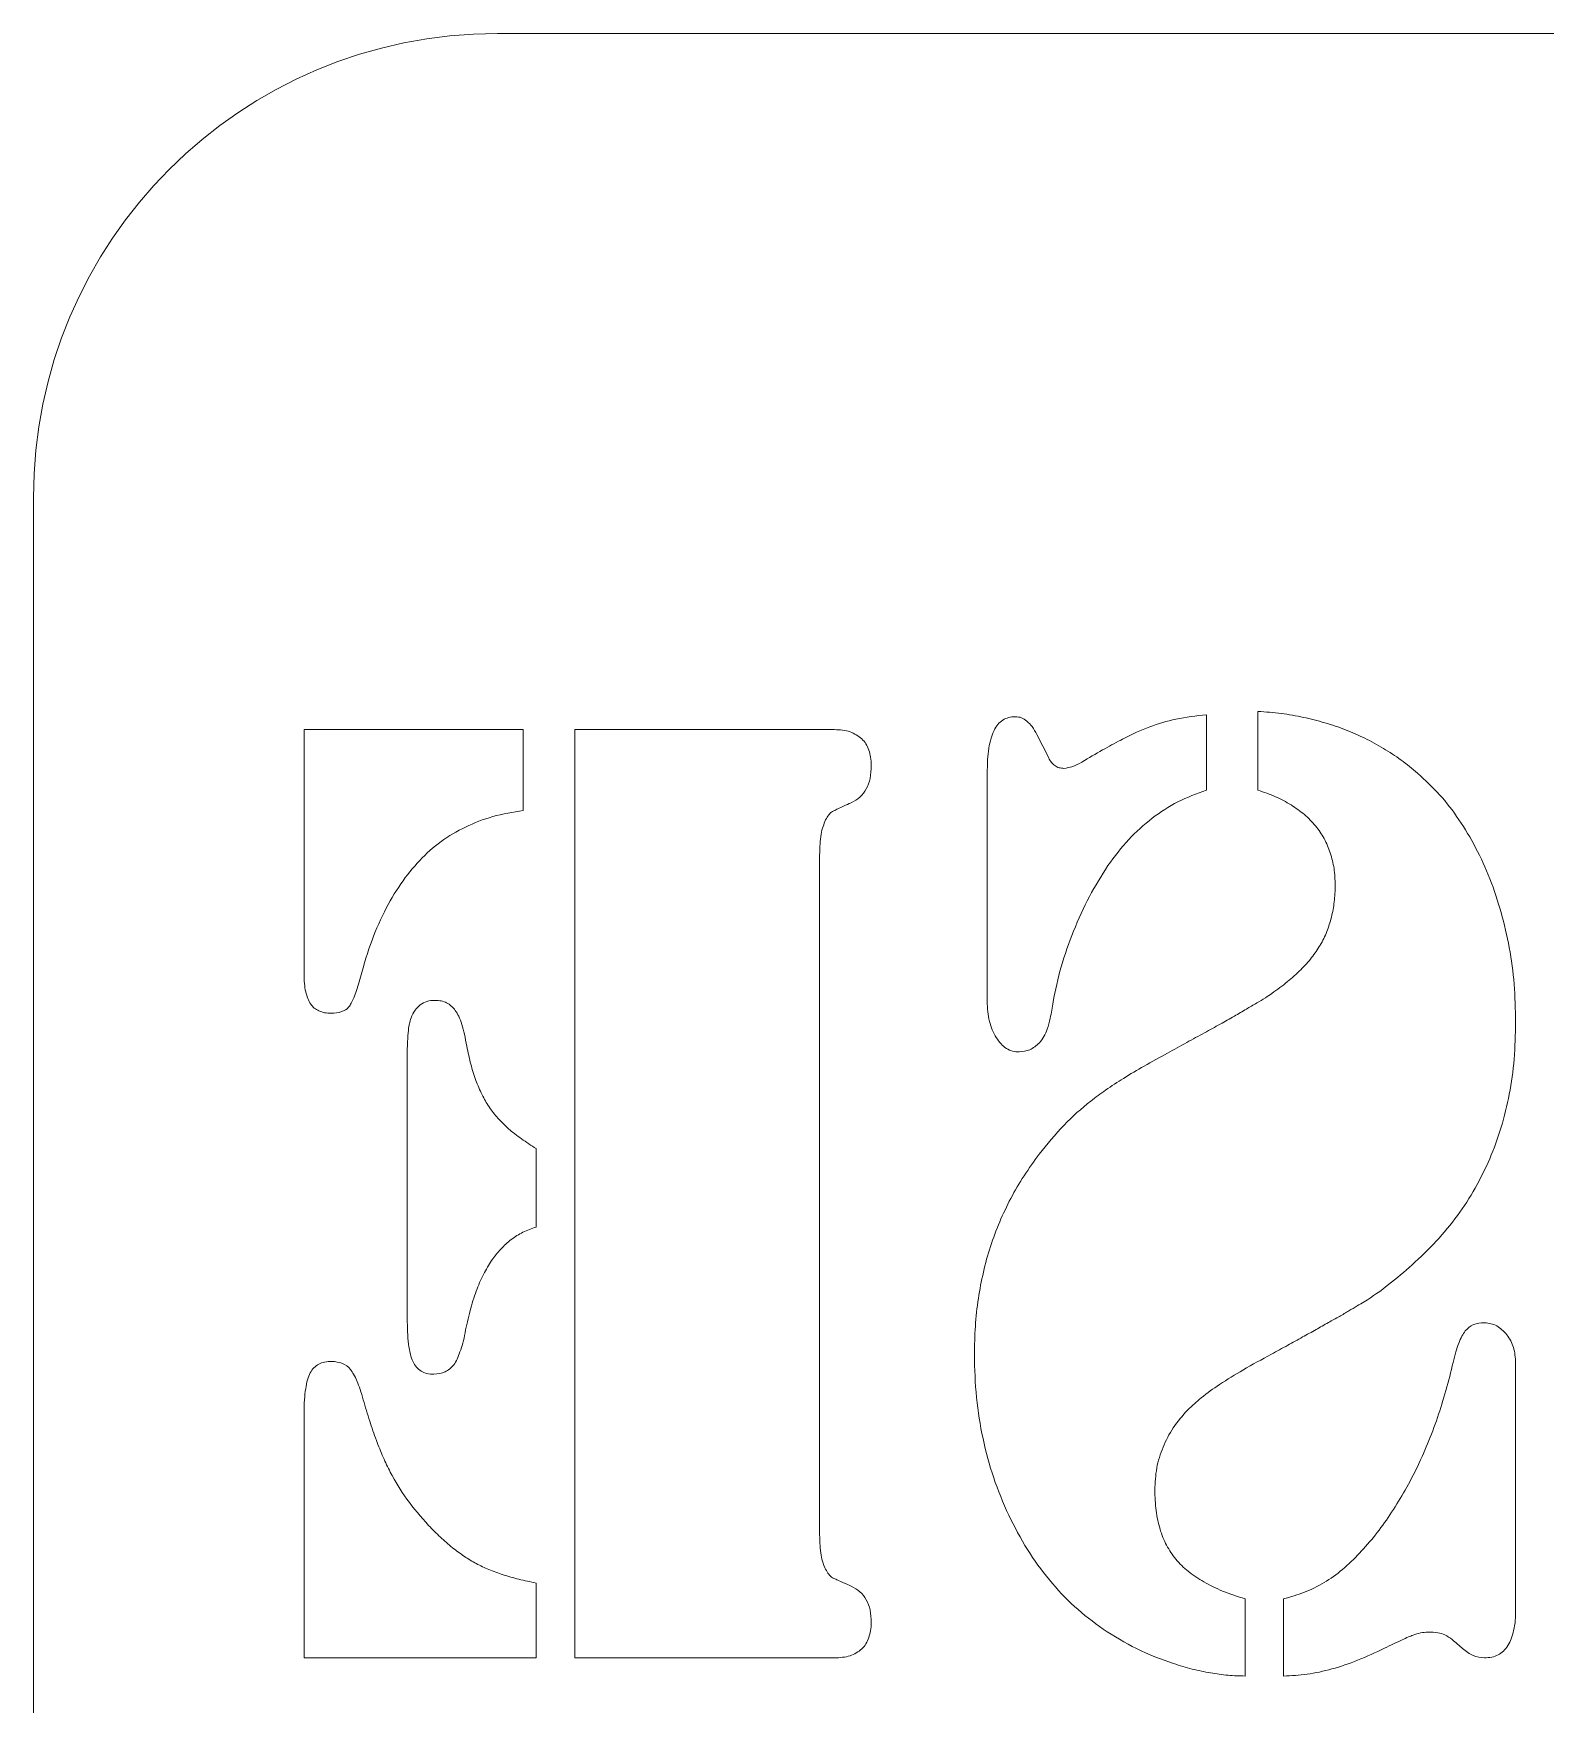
# Model space of a CAD drawing. Header units: inches. Extents: x -4 to 0, y -0.57 to 2.5.
# Drawn here: x -4 to -2.371, y 0.7 to 2.5 of the extents above; entities that cross this region are included whole.
import ezdxf

# ---------------------------------------------------------------- set-up
doc = ezdxf.new("R2010")
doc.units = ezdxf.units.IN
doc.header["$MEASUREMENT"] = 0

msp = doc.modelspace()

# ---------------------------------------------------------------- linework, layer by layer
at = {"color": 1, "linetype": 'Continuous', "lineweight": 5}
for p, q in [((-0.5, 2.5), (-3.5, 2.5)), ((-4, 2), (-4, 0.5)), ((-2.7361, 1.6847), (-2.7361, 1.7661)), ((-2.6806, 1.7697), (-2.6806, 1.6847)), ((-3.4722, 1.75), (-3.7083, 1.75)), ((-3.7083, 1.75), (-3.7083, 1.4868)), ((-3.4722, 1.663), (-3.4722, 1.75)), ((-3.4167, 1.75), (-3.4167, 0.75)), ((-3.1369, 1.75), (-3.4167, 1.75)), ((-2.906, 1.7196), (-2.9188, 1.7448)), ((-2.9722, 1.7025), (-2.9722, 1.4577)), ((-3.1528, 0.8826), (-3.1528, 1.6148)), ((-3.5972, 1.395), (-3.5972, 1.1174)), ((-3.4583, 1.2142), (-3.4583, 1.2986)), ((-2.4028, 0.8025), (-2.4028, 1.0679)), ((-3.7083, 1.0141), (-3.7083, 0.75)), ((-3.4583, 0.75), (-3.4583, 0.8307)), ((-2.6944, 0.7305), (-2.6944, 0.8136)), ((-2.6528, 0.8136), (-2.6528, 0.7305)), ((-3.7083, 0.75), (-3.4583, 0.75)), ((-3.4167, 0.75), (-3.1369, 0.75))]:
    msp.add_line(p, q, dxfattribs=at)
msp.add_arc((-3.5, 2), 0.5, 90, 180, dxfattribs=at)
for points, knots in [([(-2.7361, 1.7661), (-2.7471, 1.7648), (-2.7678, 1.7625), (-2.7929, 1.7549), (-2.8126, 1.7469), (-2.8294, 1.7383), (-2.849, 1.7276), (-2.8628, 1.7195), (-2.8702, 1.7151)], [0, 0, 0, 0, 0.228357, 0.431043, 0.537757, 0.668262, 0.821615, 1, 1, 1, 1]), ([(-2.5085, 1.7031), (-2.5143, 1.7079), (-2.526, 1.7176), (-2.5452, 1.73), (-2.5652, 1.741), (-2.5862, 1.7502), (-2.6083, 1.7577), (-2.6315, 1.7636), (-2.6556, 1.7678), (-2.6721, 1.7691), (-2.6806, 1.7697)], [0, 0, 0, 0, 0.120845, 0.242564, 0.363491, 0.484507, 0.609048, 0.735375, 0.865432, 1, 1, 1, 1]), ([(-3.0972, 1.7114), (-3.0973, 1.7144), (-3.0975, 1.72), (-3.0996, 1.7278), (-3.1025, 1.7347), (-3.1073, 1.7403), (-3.1132, 1.7445), (-3.1201, 1.748), (-3.1283, 1.7496), (-3.134, 1.7499), (-3.1369, 1.75)], [0, 0, 0, 0, 0.141311, 0.265534, 0.382457, 0.494688, 0.610187, 0.728566, 0.858689, 1, 1, 1, 1]), ([(-2.9418, 1.7639), (-2.9443, 1.7638), (-2.9491, 1.7635), (-2.9557, 1.7605), (-2.9612, 1.7557), (-2.9653, 1.7488), (-2.9685, 1.7402), (-2.9708, 1.7295), (-2.972, 1.7167), (-2.9721, 1.7075), (-2.9722, 1.7025)], [0, 0, 0, 0, 0.097048, 0.187139, 0.277542, 0.378207, 0.496659, 0.639021, 0.804317, 1, 1, 1, 1]), ([(-2.9188, 1.7448), (-2.9204, 1.7477), (-2.9231, 1.7531), (-2.929, 1.759), (-2.935, 1.7634), (-2.9396, 1.7637), (-2.9418, 1.7639)], [0, 0, 0, 0, 0.312082, 0.570445, 0.790365, 1, 1, 1, 1]), ([(-3.1189, 1.6712), (-3.1155, 1.673), (-3.1088, 1.6766), (-3.102, 1.6862), (-3.0977, 1.698), (-3.0974, 1.7067), (-3.0972, 1.7114)], [0, 0, 0, 0, 0.2336662, 0.4639577, 0.7120006, 1, 1, 1, 1]), ([(-2.8895, 1.7083), (-2.8913, 1.7084), (-2.8948, 1.7086), (-2.8995, 1.711), (-2.9034, 1.7147), (-2.9051, 1.7179), (-2.906, 1.7196)], [0, 0, 0, 0, 0.247518, 0.4855456, 0.7244516, 1, 1, 1, 1]), ([(-2.8702, 1.7151), (-2.8737, 1.7131), (-2.8798, 1.7098), (-2.8866, 1.7088), (-2.8895, 1.7083)], [0, 0, 0, 0, 0.570254, 1, 1, 1, 1]), ([(-2.4028, 1.4349), (-2.4031, 1.4486), (-2.4037, 1.4755), (-2.4091, 1.515), (-2.4178, 1.5529), (-2.4298, 1.5891), (-2.4451, 1.6226), (-2.4632, 1.653), (-2.4839, 1.6804), (-2.5003, 1.6956), (-2.5085, 1.7031)], [0, 0, 0, 0, 0.1382438, 0.2716754, 0.4021504, 0.5308719, 0.6554633, 0.7737753, 0.8883773, 1, 1, 1, 1]), ([(-2.8422, 1.6035), (-2.835, 1.6132), (-2.821, 1.632), (-2.7952, 1.6549), (-2.7673, 1.6735), (-2.7465, 1.681), (-2.7361, 1.6847)], [0, 0, 0, 0, 0.2655017, 0.5150282, 0.7574564, 1, 1, 1, 1]), ([(-2.6806, 1.6847), (-2.6741, 1.6826), (-2.6617, 1.6785), (-2.6449, 1.6694), (-2.6303, 1.659), (-2.6182, 1.6467), (-2.6086, 1.6328), (-2.6023, 1.6171), (-2.5978, 1.6002), (-2.5974, 1.5884), (-2.5972, 1.5822)], [0, 0, 0, 0, 0.142339, 0.274945, 0.398999, 0.518315, 0.634262, 0.751428, 0.871986, 1, 1, 1, 1]), ([(-3.6491, 1.4783), (-3.6453, 1.4919), (-3.638, 1.5177), (-3.6229, 1.5532), (-3.6052, 1.5837), (-3.5847, 1.6092), (-3.5614, 1.6302), (-3.5346, 1.6459), (-3.5047, 1.6575), (-3.4832, 1.6611), (-3.4722, 1.663)], [0, 0, 0, 0, 0.154134, 0.293646, 0.421513, 0.538694, 0.650946, 0.762504, 0.877866, 1, 1, 1, 1]), ([(-3.1463, 1.6528), (-3.1453, 1.6546), (-3.1436, 1.6578), (-3.1405, 1.6611), (-3.1369, 1.6628), (-3.1327, 1.6651), (-3.1263, 1.6678), (-3.1216, 1.67), (-3.1189, 1.6712)], [0, 0, 0, 0, 0.186479, 0.313117, 0.393261, 0.536283, 0.739557, 1, 1, 1, 1]), ([(-3.1528, 1.6148), (-3.1527, 1.6189), (-3.1525, 1.6264), (-3.1516, 1.6368), (-3.1494, 1.6455), (-3.1473, 1.6505), (-3.1463, 1.6528)], [0, 0, 0, 0, 0.312879, 0.582341, 0.807144, 1, 1, 1, 1]), ([(-2.9013, 1.4566), (-2.8987, 1.4693), (-2.8933, 1.4953), (-2.8795, 1.5332), (-2.8632, 1.57), (-2.8491, 1.5926), (-2.8422, 1.6035)], [0, 0, 0, 0, 0.243135, 0.49982, 0.757576, 1, 1, 1, 1]), ([(-2.5972, 1.5822), (-2.5974, 1.5763), (-2.5978, 1.5648), (-2.601, 1.548), (-2.6059, 1.5324), (-2.613, 1.5176), (-2.6227, 1.504), (-2.6344, 1.4907), (-2.6489, 1.4779), (-2.6597, 1.47), (-2.6654, 1.4659)], [0, 0, 0, 0, 0.1263472, 0.245199, 0.361445, 0.4742523, 0.5902946, 0.715589, 0.85174, 1, 1, 1, 1]), ([(-3.7083, 1.4868), (-3.7083, 1.4833), (-3.7081, 1.4769), (-3.7069, 1.4679), (-3.7045, 1.4606), (-3.7016, 1.4545), (-3.6975, 1.4498), (-3.6922, 1.4468), (-3.686, 1.4447), (-3.6814, 1.4445), (-3.679, 1.4444)], [0, 0, 0, 0, 0.177264, 0.326506, 0.458362, 0.570582, 0.669864, 0.769215, 0.877735, 1, 1, 1, 1]), ([(-3.679, 1.4444), (-3.6753, 1.4447), (-3.6686, 1.4452), (-3.6607, 1.4496), (-3.6573, 1.4557), (-3.6544, 1.4616), (-3.6517, 1.4694), (-3.65, 1.4752), (-3.6491, 1.4783)], [0, 0, 0, 0, 0.224469, 0.404222, 0.507943, 0.638243, 0.804671, 1, 1, 1, 1]), ([(-3.5673, 1.4583), (-3.5702, 1.4582), (-3.5759, 1.4579), (-3.5834, 1.4539), (-3.5894, 1.4476), (-3.5918, 1.4423), (-3.5931, 1.4395)], [0, 0, 0, 0, 0.2553645, 0.4905217, 0.7279716, 1, 1, 1, 1]), ([(-3.533, 1.4089), (-3.5338, 1.4132), (-3.5353, 1.4212), (-3.5381, 1.432), (-3.5412, 1.4407), (-3.545, 1.4474), (-3.5495, 1.4523), (-3.5546, 1.456), (-3.5607, 1.458), (-3.565, 1.4582), (-3.5673, 1.4583)], [0, 0, 0, 0, 0.20024, 0.366142, 0.505944, 0.615952, 0.713251, 0.80494, 0.898078, 1, 1, 1, 1]), ([(-2.6654, 1.4659), (-2.6677, 1.4643), (-2.6731, 1.4607), (-2.6824, 1.4552), (-2.6936, 1.4486), (-2.7066, 1.441), (-2.7216, 1.4324), (-2.7388, 1.423), (-2.7578, 1.4127), (-2.7711, 1.4053), (-2.778, 1.4015)], [0, 0, 0, 0, 0.0663084, 0.1503192, 0.2492429, 0.3653752, 0.5001662, 0.6490759, 0.8166644, 1, 1, 1, 1]), ([(-2.9722, 1.4577), (-2.9721, 1.4538), (-2.9718, 1.4465), (-2.9701, 1.4359), (-2.9671, 1.4265), (-2.9628, 1.4183), (-2.9577, 1.4115), (-2.9518, 1.4064), (-2.945, 1.4032), (-2.9401, 1.4029), (-2.9377, 1.4028)], [0, 0, 0, 0, 0.160654, 0.307923, 0.44478, 0.574737, 0.693384, 0.796458, 0.899399, 1, 1, 1, 1]), ([(-2.916, 1.4125), (-2.9143, 1.4147), (-2.9108, 1.4193), (-2.9069, 1.4283), (-2.9037, 1.4408), (-2.9022, 1.4507), (-2.9013, 1.4566)], [0, 0, 0, 0, 0.175194, 0.362857, 0.621154, 1, 1, 1, 1]), ([(-3.5931, 1.4395), (-3.5937, 1.4373), (-3.5953, 1.432), (-3.5963, 1.4224), (-3.5972, 1.4097), (-3.5972, 1.4002), (-3.5972, 1.395)], [0, 0, 0, 0, 0.150282, 0.365225, 0.646627, 1, 1, 1, 1]), ([(-2.5143, 1.1734), (-2.5055, 1.1818), (-2.4879, 1.1983), (-2.4651, 1.226), (-2.4458, 1.2558), (-2.4301, 1.2877), (-2.4177, 1.3216), (-2.409, 1.3576), (-2.4037, 1.3955), (-2.4031, 1.4216), (-2.4028, 1.4349)], [0, 0, 0, 0, 0.124427, 0.246258, 0.36602, 0.486375, 0.609168, 0.733973, 0.863835, 1, 1, 1, 1]), ([(-3.4583, 1.2986), (-3.4637, 1.3021), (-3.4739, 1.3088), (-3.488, 1.3195), (-3.4995, 1.3311), (-3.5093, 1.3433), (-3.517, 1.3571), (-3.5237, 1.3725), (-3.5291, 1.39), (-3.5316, 1.4024), (-3.533, 1.4089)], [0, 0, 0, 0, 0.138079, 0.265629, 0.383343, 0.492986, 0.603436, 0.725107, 0.856739, 1, 1, 1, 1]), ([(-2.9377, 1.4028), (-2.9338, 1.4032), (-2.9256, 1.4042), (-2.9193, 1.4097), (-2.916, 1.4125)], [0, 0, 0, 0, 0.474677, 1, 1, 1, 1]), ([(-2.778, 1.4015), (-2.7864, 1.3969), (-2.8024, 1.3883), (-2.8246, 1.3749), (-2.8439, 1.3625), (-2.8658, 1.3463), (-2.8908, 1.3241), (-2.9076, 1.3033), (-2.9162, 1.2925)], [0, 0, 0, 0, 0.161906, 0.307149, 0.436971, 0.549648, 0.766839, 1, 1, 1, 1]), ([(-2.9162, 1.2925), (-2.9218, 1.2849), (-2.9328, 1.2696), (-2.9472, 1.2453), (-2.9591, 1.2197), (-2.9692, 1.1932), (-2.9767, 1.1655), (-2.9822, 1.1369), (-2.9855, 1.1071), (-2.9859, 1.0869), (-2.9861, 1.0766)], [0, 0, 0, 0, 0.122653, 0.24468, 0.366034, 0.488421, 0.612076, 0.737261, 0.866627, 1, 1, 1, 1]), ([(-3.5349, 1.1003), (-3.5332, 1.1082), (-3.5298, 1.1234), (-3.5235, 1.1446), (-3.5156, 1.1626), (-3.5069, 1.178), (-3.4967, 1.1906), (-3.4854, 1.201), (-3.4726, 1.2091), (-3.4631, 1.2125), (-3.4583, 1.2142)], [0, 0, 0, 0, 0.169614, 0.321974, 0.457735, 0.577416, 0.687329, 0.79251, 0.894947, 1, 1, 1, 1]), ([(-2.666, 1.0773), (-2.6601, 1.0804), (-2.6489, 1.0865), (-2.6329, 1.0955), (-2.6182, 1.1034), (-2.6052, 1.1112), (-2.5931, 1.1174), (-2.5829, 1.1237), (-2.574, 1.1289), (-2.5593, 1.1376), (-2.5391, 1.1519), (-2.5227, 1.1662), (-2.5143, 1.1734)], [0, 0, 0, 0, 0.111084, 0.213032, 0.305267, 0.390017, 0.465516, 0.531444, 0.588695, 0.637882, 0.81608, 1, 1, 1, 1]), ([(-3.5972, 1.1174), (-3.5971, 1.112), (-3.597, 1.1022), (-3.596, 1.0887), (-3.5942, 1.0778), (-3.5914, 1.0694), (-3.5876, 1.063), (-3.5823, 1.0587), (-3.5758, 1.0559), (-3.5709, 1.0557), (-3.5684, 1.0556)], [0, 0, 0, 0, 0.208762, 0.384174, 0.527444, 0.638039, 0.728017, 0.812148, 0.900655, 1, 1, 1, 1]), ([(-3.5684, 1.0556), (-3.5642, 1.056), (-3.5561, 1.057), (-3.5477, 1.0642), (-3.543, 1.0721), (-3.5402, 1.0801), (-3.5369, 1.0895), (-3.5356, 1.0965), (-3.5349, 1.1003)], [0, 0, 0, 0, 0.199983, 0.396946, 0.513314, 0.650533, 0.811183, 1, 1, 1, 1]), ([(-2.4364, 1.1111), (-2.4405, 1.1109), (-2.4484, 1.1104), (-2.4565, 1.1036), (-2.4611, 1.0962), (-2.4645, 1.0886), (-2.4675, 1.0791), (-2.4692, 1.0721), (-2.4701, 1.0684)], [0, 0, 0, 0, 0.198982, 0.388022, 0.500933, 0.64081, 0.805178, 1, 1, 1, 1]), ([(-2.4028, 1.0679), (-2.4032, 1.0735), (-2.404, 1.0843), (-2.4103, 1.0964), (-2.4173, 1.1035), (-2.4229, 1.1079), (-2.4295, 1.1103), (-2.4341, 1.1108), (-2.4364, 1.1111)], [0, 0, 0, 0, 0.2760573, 0.5317234, 0.6563053, 0.7720692, 0.8835683, 1, 1, 1, 1]), ([(-3.6784, 1.0694), (-3.681, 1.0693), (-3.6858, 1.069), (-3.6926, 1.0668), (-3.698, 1.0627), (-3.7021, 1.0568), (-3.7051, 1.0492), (-3.7068, 1.0394), (-3.7082, 1.0275), (-3.7083, 1.0188), (-3.7083, 1.0141)], [0, 0, 0, 0, 0.109849, 0.202878, 0.293859, 0.387283, 0.498794, 0.634995, 0.802782, 1, 1, 1, 1]), ([(-3.6445, 1.0282), (-3.6456, 1.0319), (-3.6477, 1.0387), (-3.6511, 1.0479), (-3.6545, 1.0551), (-3.659, 1.0622), (-3.667, 1.0684), (-3.6745, 1.0691), (-3.6784, 1.0694)], [0, 0, 0, 0, 0.200291, 0.368706, 0.506131, 0.614216, 0.801576, 1, 1, 1, 1]), ([(-2.9861, 1.0766), (-2.9857, 1.0612), (-2.9848, 1.0309), (-2.9775, 0.9864), (-2.9662, 0.9439), (-2.9498, 0.9039), (-2.9299, 0.8668), (-2.906, 0.8337), (-2.8789, 0.8045), (-2.8579, 0.7888), (-2.8474, 0.781)], [0, 0, 0, 0, 0.136437, 0.2679, 0.397166, 0.524866, 0.649385, 0.768517, 0.88481, 1, 1, 1, 1]), ([(-2.7561, 1.0174), (-2.7513, 1.0217), (-2.7405, 1.0316), (-2.7205, 1.0457), (-2.6952, 1.0613), (-2.6763, 1.0716), (-2.666, 1.0773)], [0, 0, 0, 0, 0.1786066, 0.4035071, 0.6766509, 1, 1, 1, 1]), ([(-2.4701, 1.0684), (-2.4726, 1.0583), (-2.4776, 1.0383), (-2.4866, 1.0089), (-2.4976, 0.9807), (-2.5095, 0.9534), (-2.5232, 0.9279), (-2.538, 0.9043), (-2.5534, 0.8823), (-2.5652, 0.8692), (-2.571, 0.8628)], [0, 0, 0, 0, 0.134609, 0.267152, 0.397727, 0.52699, 0.652391, 0.772831, 0.88835, 1, 1, 1, 1]), ([(-3.5742, 0.8928), (-3.5823, 0.902), (-3.598, 0.9197), (-3.6133, 0.9451), (-3.6235, 0.9667), (-3.6309, 0.985), (-3.6379, 1.0058), (-3.6423, 1.0205), (-3.6445, 1.0282)], [0, 0, 0, 0, 0.237764, 0.458773, 0.573934, 0.70142, 0.844231, 1, 1, 1, 1]), ([(-2.7917, 0.9308), (-2.7913, 0.9388), (-2.7905, 0.9546), (-2.7834, 0.9773), (-2.7722, 0.9988), (-2.7616, 1.011), (-2.7561, 1.0174)], [0, 0, 0, 0, 0.249906, 0.493275, 0.739227, 1, 1, 1, 1]), ([(-2.6944, 0.8136), (-2.7026, 0.8162), (-2.7179, 0.8212), (-2.7384, 0.8312), (-2.7556, 0.8425), (-2.7693, 0.8558), (-2.7795, 0.8713), (-2.7868, 0.889), (-2.7908, 0.9092), (-2.7914, 0.9234), (-2.7917, 0.9308)], [0, 0, 0, 0, 0.153507, 0.290052, 0.411281, 0.52292, 0.63112, 0.744032, 0.866602, 1, 1, 1, 1]), ([(-3.4583, 0.8307), (-3.4646, 0.832), (-3.4765, 0.8345), (-3.4936, 0.8393), (-3.5089, 0.8449), (-3.523, 0.8513), (-3.5359, 0.8594), (-3.5489, 0.8688), (-3.5618, 0.88), (-3.57, 0.8885), (-3.5742, 0.8928)], [0, 0, 0, 0, 0.142483, 0.273593, 0.395914, 0.506646, 0.618459, 0.736568, 0.865015, 1, 1, 1, 1]), ([(-3.1463, 0.8455), (-3.1473, 0.8477), (-3.1495, 0.8526), (-3.1516, 0.8611), (-3.1525, 0.8713), (-3.1527, 0.8786), (-3.1528, 0.8826)], [0, 0, 0, 0, 0.191886, 0.421711, 0.685838, 1, 1, 1, 1]), ([(-2.571, 0.8628), (-2.5769, 0.8568), (-2.5886, 0.845), (-2.6087, 0.8307), (-2.6301, 0.8201), (-2.6452, 0.8158), (-2.6528, 0.8136)], [0, 0, 0, 0, 0.26295, 0.513396, 0.75778, 1, 1, 1, 1]), ([(-3.1189, 0.8273), (-3.1216, 0.8285), (-3.1264, 0.8307), (-3.1326, 0.8335), (-3.137, 0.8354), (-3.1405, 0.8371), (-3.1436, 0.8405), (-3.1453, 0.8436), (-3.1463, 0.8455)], [0, 0, 0, 0, 0.26116, 0.464992, 0.605657, 0.686022, 0.813008, 1, 1, 1, 1]), ([(-3.0972, 0.788), (-3.0974, 0.7926), (-3.0977, 0.8011), (-3.102, 0.8127), (-3.109, 0.8219), (-3.1156, 0.8254), (-3.1189, 0.8273)], [0, 0, 0, 0, 0.288075, 0.535815, 0.762596, 1, 1, 1, 1]), ([(-2.4364, 0.75), (-2.4338, 0.7502), (-2.4287, 0.7505), (-2.4216, 0.7528), (-2.4157, 0.7573), (-2.4109, 0.7633), (-2.4072, 0.7708), (-2.4047, 0.78), (-2.4028, 0.7907), (-2.4028, 0.7984), (-2.4028, 0.8025)], [0, 0, 0, 0, 0.11162, 0.215895, 0.31513, 0.422456, 0.539597, 0.671243, 0.824241, 1, 1, 1, 1]), ([(-3.1369, 0.75), (-3.134, 0.7501), (-3.1283, 0.7504), (-3.1202, 0.752), (-3.1132, 0.7552), (-3.1073, 0.7595), (-3.1025, 0.7651), (-3.0997, 0.772), (-3.0975, 0.7796), (-3.0973, 0.7851), (-3.0972, 0.788)], [0, 0, 0, 0, 0.142481, 0.273681, 0.391572, 0.508027, 0.621187, 0.739077, 0.860976, 1, 1, 1, 1]), ([(-2.8474, 0.781), (-2.8356, 0.7736), (-2.8115, 0.7587), (-2.7785, 0.7458), (-2.7516, 0.7378), (-2.732, 0.7338), (-2.713, 0.731), (-2.7005, 0.7306), (-2.6944, 0.7305)], [0, 0, 0, 0, 0.256734, 0.519143, 0.647878, 0.771459, 0.888208, 1, 1, 1, 1]), ([(-2.5441, 0.7604), (-2.5407, 0.7621), (-2.5344, 0.7652), (-2.5258, 0.7692), (-2.519, 0.7724), (-2.5124, 0.7749), (-2.5054, 0.7772), (-2.4999, 0.7776), (-2.4972, 0.7778)], [0, 0, 0, 0, 0.225473, 0.416289, 0.562859, 0.673308, 0.839638, 1, 1, 1, 1]), ([(-2.4972, 0.7778), (-2.4936, 0.7778), (-2.4874, 0.7777), (-2.4784, 0.775), (-2.4696, 0.7686), (-2.4636, 0.7633), (-2.4599, 0.76)], [0, 0, 0, 0, 0.24896, 0.435016, 0.647407, 1, 1, 1, 1]), ([(-2.6528, 0.7305), (-2.6444, 0.7309), (-2.6268, 0.7318), (-2.6001, 0.7378), (-2.5721, 0.7472), (-2.5537, 0.7559), (-2.5441, 0.7604)], [0, 0, 0, 0, 0.222075, 0.462033, 0.719765, 1, 1, 1, 1]), ([(-2.4599, 0.76), (-2.4563, 0.7571), (-2.4493, 0.7516), (-2.4406, 0.7505), (-2.4364, 0.75)], [0, 0, 0, 0, 0.520342, 1, 1, 1, 1])]:
    msp.add_open_spline(points, degree=3, knots=knots, dxfattribs=at)

doc.saveas('drawing.dxf')
